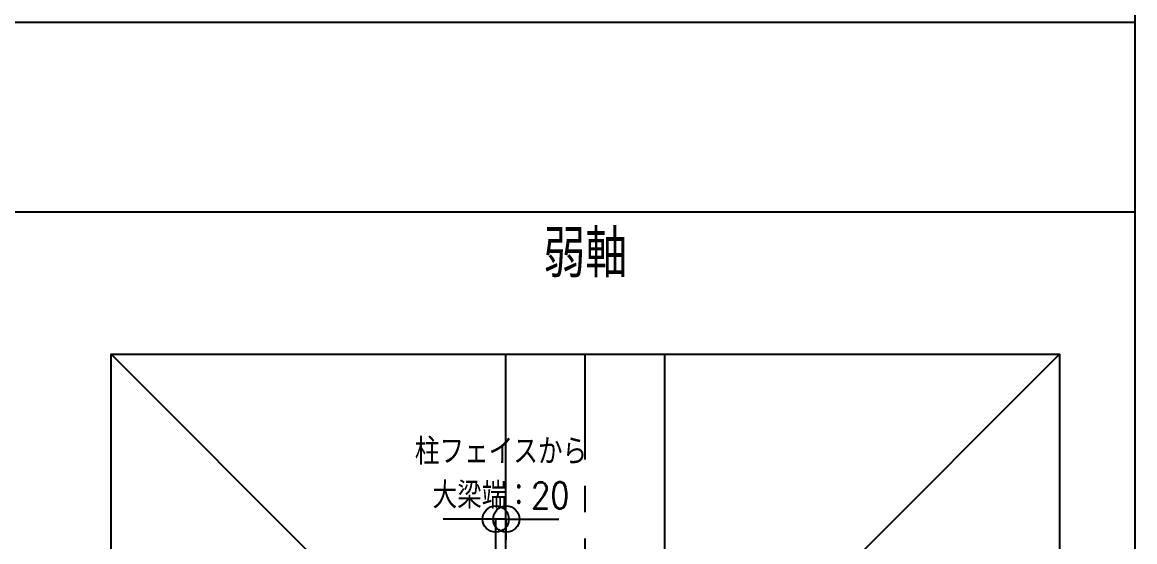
# Model space of a CAD drawing. Extents: x -668440 to 810000, y -1678500 to 210463.
# Drawn here: x -618698 to -597578, y -1035302 to -1025443 of the extents above; entities that cross this region are included whole.
import ezdxf
from ezdxf.enums import TextEntityAlignment as Align

# ---------------------------------------------------------------- set-up
doc = ezdxf.new("R2010")
doc.units = 0
doc.header["$MEASUREMENT"] = 0
doc.linetypes.add('CENTER', pattern=[2, 1.25, -0.25, 0.25, -0.25])
doc.layers.get('0').update_dxf_attribs({"color": 3, "linetype": 'CONTINUOUS'})
doc.layers.get('Defpoints').update_dxf_attribs({"color": 251, "linetype": 'CONTINUOUS'})
doc.layers.add('00_ADDL', color=253, linetype='CONTINUOUS', plot=False)
for name, color, linetype in [('100', 5, 'CENTER'), ('_1-1_L-CL', 3, 'CONTINUOUS'), ('_1-B_TXT1', 3, 'CONTINUOUS'), ('_5-6_GS-M', 6, 'CONTINUOUS'), ('COL_H-494x302x13x21x13', 7, 'CONTINUOUS')]:
    doc.layers.add(name, color=color, linetype=linetype)
doc.styles.add('DRACAD', font='txt', dxfattribs={"width": 0.85, "bigfont": 'extfont2'})
doc.styles.add('S020', font='simplex.shx', dxfattribs={"width": 0.8, "height": 100, "bigfont": 'extfont2.shx'})
doc.styles.get("Standard").update_dxf_attribs({"font": 'Osaka.ttc'})
doc.dimstyles.new('ISO-25', dxfattribs={"dimtxt": 2.5, "dimasz": 2.5, "dimexe": 1.25, "dimexo": 0.625, "dimtad": 1, "dimdec": 4, "dimdsep": 46, "dimtxsty": 'Standard', "dimcen": 2.5, "dimadec": 0, "dimazin": 0, "dimtfac": 1, "dimtdec": 4, "dimtmove": 0, "dimatfit": 3, "dimfxl": 1, "dimtolj": 1, "dimtzin": 0, "dimarcsym": 0})

# ---------------------------------------------------------------- blocks, each defined once
blk = doc.blocks.new('_ORIGIN')
at = {"color": 0, "linetype": 'ByBlock', "lineweight": -2}
blk.add_line((0, 0), (-1, 0), dxfattribs=at)
blk.add_circle((0, 0), 0.5, dxfattribs=at)
blk = doc.blocks.new('*D8532')
at = {"layer": '_5-6_GS-M', "color": 0, "lineweight": -2}
for p, q in [((-228090.8, -408111.9), (-228140.8, -408111.9)), ((-228040.8, -408351.1), (-228040.8, -408110.7)), ((-228020.8, -408111.9), (-228040.8, -408111.9)), ((-228020.8, -408151.1), (-228020.8, -408110.7)), ((-227970.8, -408111.9), (-227920.8, -408111.9))]:
    blk.add_line(p, q, dxfattribs=at)
at = {"layer": 'Defpoints', "color": 0}
for p in [(-228040.8, -408111.9), (-228020.8, -408201.1), (-228040.8, -408401.1)]:
    blk.add_point(p, dxfattribs=at)
at = {"layer": '_5-6_GS-M', "color": 0, "lineweight": -2, "xscale": 50, "yscale": 50, "zscale": 50}
blk.add_blockref('_ORIGIN', (-228040.8, -408111.9), dxfattribs=at)
at = {"layer": '_5-6_GS-M', "color": 0, "lineweight": -2, "xscale": 50, "yscale": 50, "zscale": 50, "rotation": 180}
blk.add_blockref('_ORIGIN', (-228020.8, -408111.9), dxfattribs=at)
at = {"layer": '_5-6_GS-M', "color": 0, "insert": (-228030.8, -408025.3), "char_height": 50, "attachment_point": 5, "style": 'DRACAD'}
blk.add_mtext('\\A1;\\A1;柱フェイスから\\P大梁端：20', dxfattribs=at)
blk = doc.blocks.new('剛接合部C1Y')
at = {"layer": '00_ADDL'}
for p, q in [((-228770.77238, -407799.07507), (-226970.77238, -409599.07507)), ((-226970.77238, -407799.07507), (-228770.77238, -409599.07507))]:
    blk.add_line(p, q, dxfattribs=at)
blk.add_lwpolyline([(-228770.77238, -409599.07507), (-228770.77238, -407799.07507), (-226970.77238, -407799.07507), (-226970.77238, -409599.07507)], close=True, dxfattribs=at)
at = {"layer": '100', "linetype": 'CENTER', "ltscale": 200}
blk.add_line((-227870.77238, -409599.07507), (-227870.77238, -407799.07507), dxfattribs=at)
at = {"layer": '_1-1_L-CL'}
for p, q in [((-226827.6965, -402309.07507), (-226827.6965, -413694.07507)), ((-232913.84825, -407169.07507), (-226827.6965, -407169.07507)), ((-232913.84825, -407529.07507), (-226827.6965, -407529.07507))]:
    blk.add_line(p, q, dxfattribs=at)
at = {"layer": 'COL_H-494x302x13x21x13'}
for p, q in [((-228021.77238, -409599.07507), (-228021.77238, -407799.07507)), ((-227719.77238, -409599.07507), (-227719.77238, -407799.07507))]:
    blk.add_line(p, q, dxfattribs=at)
at = {"layer": '_1-B_TXT1', "style": 'S020', "width": 0.8}
blk.add_text('弱軸', height=90, dxfattribs=at).set_placement((-227870.77238, -407680.00234), align=Align.BOTTOM_CENTER)
at = {"layer": '_5-6_GS-M'}
dim = blk.add_linear_dim(base=(-228040.77238, -408111.94755), p1=(-228020.77236, -408201.07507), p2=(-228040.77238, -408401.07507), text='\\A1;柱フェイスから\\P大梁端：<>', dimstyle='ISO-25', override={"dimtxt": 50, "dimasz": 50, "dimexo": 50, "dimgap": 20, "dimdec": 0, "dimtxsty": 'DRACAD', "dimblk1": 'ORIGIN', "dimblk2": 'ORIGIN', "dimsah": 1, "dimtfill": 0, "dimtfillclr": 0}, dxfattribs=at)
dim.commit()
dim.dimension.update_dxf_attribs({"geometry": '*D8532', "text_midpoint": (-228030.77237, -408111.94755), "dimtype": 128})

msp = doc.modelspace()

# ---------------------------------------------------------------- block references
at = {"xscale": 10, "yscale": 10, "zscale": 10}
msp.add_blockref('剛接合部C1Y', (1670698.7, 3046247.4, 5600), dxfattribs=at)

doc.saveas('drawing.dxf')
